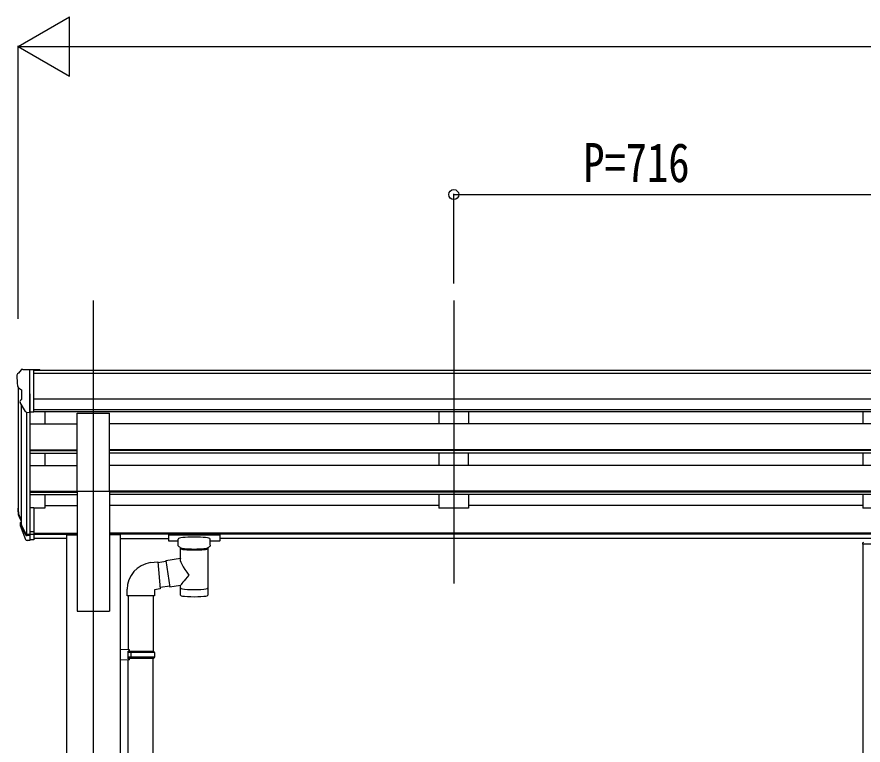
# Model space of a CAD drawing. Units: millimetres, scale not verified. Extents: x -10512 to 10512, y -7425 to 7425.
# Drawn here: x -1925 to -496, y -1811 to -581 of the extents above; entities that cross this region are included whole.
import ezdxf
from ezdxf.enums import TextEntityAlignment as Align

# ---------------------------------------------------------------- set-up
doc = ezdxf.new("R2010")
doc.units = ezdxf.units.MM
doc.header["$LTSCALE"] = 30
for name, color, linetype in [('0-3_YKK_12', 2, 'Continuous'), ('0-4_YKK_13', 4, 'Continuous'), ('0-5_YKK_A1', 4, 'Continuous'), ('0-6_YKK_D', 6, 'Continuous')]:
    doc.layers.add(name, color=color, linetype=linetype)
doc.styles.add('ＭＳ ゴシック', font='')
doc.styles.get('ＭＳ ゴシック').set_extended_font_data('MS Gothic')

msp = doc.modelspace()

# ---------------------------------------------------------------- linework, layer by layer
at = {"layer": '0-3_YKK_12'}
msp.add_line((-1187.35, -1060.15), (-1187.35, -1537.67), dxfattribs=at)
msp.add_lwpolyline([(-1796.35, -1060.15), (-1796.35, -3584.56), (-1796.35, -3984.56), (-1796.35, -4234.56)], dxfattribs=at)
at = {"layer": '0-4_YKK_13'}
for p, q in [((-1925.35, -1185.91), (-1925.35, -1186.54)), ((-1918.44, -1177.11), (-1922.51, -1182.91)), ((-1915.35, -1176.54), (-1917.68, -1176.68)), ((-1915.35, -1176.54), (-1896.85, -1176.54)), ((-1903.35, -1249.52), (-1903.35, -1176.54)), ((-1896.85, -1176.54), (-1886.85, -1176.63)), ((-1896.85, -1248.52), (-1896.85, -1176.54)), ((-1886.85, -1178.14), (-1886.85, -1176.63)), ((-1922.82, -1207.72), (-1917.5, -1210.79)), ((-1917.35, -1211.05), (-1917.35, -1227.33)), ((-1910.97, -1247.71), (-1919.97, -1232.12)), ((-1903.35, -1249.52), (-1908.56, -1249.21)), ((-1896.85, -1248.52), (-1903.35, -1248.52)), ((-1768.85, -1381.99), (-1768.85, -1250.19)), ((-1823.85, -1381.99), (-1768.85, -1381.99)), ((-1903.35, -1410.26), (-1903.35, -1465.04)), ((-1896.85, -1410.26), (-1903.35, -1410.26)), ((-1896.85, -1410.26), (-1896.85, -1464.29)), ((-1922.25, -1424.45), (-1918.38, -1432.4)), ((-1921.65, -1423.07), (-1918.38, -1430.14)), ((-1919.94, -1435.73), (-1919.6, -1440.13)), ((-1919.6, -1440.13), (-1910.79, -1463.68)), ((-1918.98, -1439.57), (-1910.79, -1455.75)), ((-1909.78, -1454.62), (-1917.54, -1439.21)), ((-1903.35, -1455.29), (-1908.48, -1455.29)), ((-1903.35, -1457.1), (-1908.19, -1457.1)), ((-1896.85, -1450.39), (-1903.35, -1450.39)), ((-1896.85, -1455.27), (-1903.35, -1455.27)), ((-1669.35, -1454.84), (-1669.35, -1465.6)), ((-1584.35, -1454.18), (-1667.35, -1454.18)), ((-1584.35, -1456.36), (-1667.35, -1456.36)), ((-1582.35, -1454.84), (-1582.35, -1465.6)), ((-1582.35, -1455.03), (-1582.35, -1456.58)), ((-1903.35, -1465.04), (-1908.19, -1465.04)), ((-1896.85, -1464.29), (-1903.35, -1464.29)), ((-1652.85, -1466.27), (-1667.35, -1466.27)), ((-1652.85, -1473.07), (-1652.85, -1462.8)), ((-1598.85, -1473.07), (-1598.85, -1462.8)), ((-1584.35, -1466.27), (-1598.85, -1466.27)), ((-496.85, -1470.06), (-496.85, -1471.56)), ((-445.85, -1471.56), (-496.85, -1471.56)), ((-1648.75, -1495.15), (-1648.75, -1477.56)), ((-1602.95, -1477.57), (-1602.93, -1557.87)), ((-1673.68, -1500.93), (-1687.02, -1503)), ((-1673.97, -1499.06), (-1648.75, -1495.14)), ((-1673.97, -1499.06), (-1666.95, -1544.31)), ((-1699.71, -1502.62), (-1687.19, -1501.06)), ((-1667.24, -1542.44), (-1683.36, -1544.94)), ((-1648.75, -1541.49), (-1666.95, -1544.31)), ((-1648.77, -1557.87), (-1648.75, -1541.24)), ((-1739.11, -1558.63), (-1739.11, -1547.71)), ((-1693.11, -1558.63), (-1739.11, -1558.63)), ((-1737.15, -1558.63), (-1737.15, -1649.93)), ((-1695.15, -1558.63), (-1695.15, -1652.48)), ((-1735.15, -1649.98), (-1751.15, -1649.51)), ((-1751.15, -1649.51), (-1751.15, -1667.45)), ((-1735.15, -1651.98), (-1737.15, -1651.98)), ((-1694.15, -1652.48), (-1737.15, -1652.48)), ((-1693.15, -1654.48), (-1737.15, -1654.48)), ((-1735.15, -1651.98), (-1735.15, -1649.98)), ((-1732.67, -1654.48), (-1732.24, -1652.48)), ((-1693.15, -1654.48), (-1694.15, -1652.48)), ((-1693.15, -1654.48), (-1693.15, -1662.48)), ((-1735.15, -1666.98), (-1751.15, -1667.45)), ((-1693.15, -1662.48), (-1737.15, -1662.48)), ((-1694.15, -1664.48), (-1737.15, -1664.48)), ((-1737.15, -2509.18), (-1737.15, -1667.04)), ((-1735.15, -1666.98), (-1735.15, -1664.98)), ((-1695.15, -2511.74), (-1695.15, -1664.48)), ((-1693.15, -1662.48), (-1694.15, -1664.48))]:
    msp.add_line(p, q, dxfattribs=at)
for points in [[(-1823.85, -1381.99), (-1823.85, -1250.19), (-1768.85, -1250.19)], [(-1667.35, -1454.18), (-1667.7, -1454.18), (-1668.23, -1454.21), (-1668.68, -1454.26), (-1668.98, -1454.34), (-1669.15, -1454.44), (-1669.27, -1454.57), (-1669.34, -1454.75), (-1669.35, -1454.84)], [(-1582.35, -1454.84), (-1582.39, -1454.65), (-1582.47, -1454.51), (-1582.57, -1454.42), (-1582.67, -1454.36), (-1582.79, -1454.31), (-1583.08, -1454.25), (-1583.57, -1454.2), (-1584.11, -1454.18), (-1584.35, -1454.18)], [(-1667.35, -1466.27), (-1667.7, -1466.26), (-1668.23, -1466.24), (-1668.68, -1466.19), (-1668.98, -1466.11), (-1669.15, -1466.01), (-1669.27, -1465.87), (-1669.34, -1465.69), (-1669.35, -1465.6)], [(-1582.35, -1465.6), (-1582.39, -1465.8), (-1582.47, -1465.94), (-1582.57, -1466.03), (-1582.67, -1466.09), (-1582.79, -1466.14), (-1583.08, -1466.2), (-1583.57, -1466.24), (-1584.11, -1466.26), (-1584.35, -1466.27)], [(-1648.75, -1477.56), (-1648.98, -1477.47), (-1650.34, -1476.73), (-1651.45, -1475.89), (-1652.21, -1475.02), (-1652.67, -1474.12), (-1652.84, -1473.24)], [(-1598.89, -1473.02), (-1598.86, -1473.37), (-1599.11, -1474.33), (-1599.63, -1475.21), (-1600.43, -1476.05), (-1601.55, -1476.85), (-1602.95, -1477.57)], [(-1687.19, -1501.06), (-1683.19, -1546.88), (-1693.11, -1548.63), (-1693.11, -1558.63)], [(-1735.15, -1664.98), (-1737.15, -1664.98), (-1737.15, -1651.98)], [(-1732.67, -1654.48), (-1732.67, -1662.48), (-1732.24, -1664.48)]]:
    msp.add_lwpolyline(points, dxfattribs=at)
for centre, radius, start, end in [((-1922.35, -1185.91), 3, 93, 180), ((-1917.62, -1177.68), 1, 93.5, 145), ((-1723.35, -1186.54), 202, 180, 184.94904), ((-1918.44, -1203.35), 6.18, 185.7035, 224.99897), ((-1917.65, -1211.05), 0.3, 0, 60), ((-1917.38, -1230.62), 3, 94.7167, 210), ((-1917.65, -1227.33), 0.3, 274.7167, 0), ((-1908.37, -1246.21), 3, 210, 266.5), ((-1894.17, -1415.34), 29.53, 186.50806, 197.98144), ((-1892.76, -1413.58), 30.41, 187.1552, 198.19734), ((-495.35, -1470.06), 1.5, 90, 180), ((-1693.2, -1548.06), 45.91, 98.14944, 179.55845)]:
    msp.add_arc(centre, radius, start, end, dxfattribs=at)
for centre, major_axis, ratio, start_param, end_param in [((-1834.7, -1415.77), (-89.06, 1.43), 0.57596, 6.1962358, 6.3678173), ((-1835.49, -1409.09), (87.93, 4.42), 0.541684, 3.0659337, 3.2228513), ((-1918.64, -1435.73), (1.3, 0), 0.90356, 1.3700892, 3.347195), ((-1832.72, -1419.54), (-89.07, 0), 0.90356, 0.2056023, 0.2515348), ((-1833.43, -1415.67), (-88.05, 0), 0.90356, 0.2662965, 0.3003836), ((-1908.19, -1454.39), (-3, 0), 0.90356, 0.5235988, 1.5707963), ((-1908.48, -1453.94), (-1.5, 0), 0.90356, 0.5235988, 1.5707963), ((-1667.35, -1456.58), (-2, 0), 0.109601, 4.712389, 6.2831853), ((-1584.35, -1456.58), (-2, 0), 0.109601, 3.1415927, 4.712389), ((-1908.19, -1462.32), (3, 0), 0.90356, 3.6651914, 4.712389), ((-1625.85, -1462.8), (-27, 0), 0.122176, 3.1415927, 6.2831853), ((-1636.85, -1473.07), (-16, 0), 0.361356, 0, 0.0194874), ((-1625.84, -1478.03), (-22.92, 0.42), 0.07247, 0.0008089, 1.5716053), ((-1625.84, -1479.65), (-22.92, 0.42), 0.07247, 0.0008089, 1.5716053), ((-1625.86, -1478.03), (22.91, 0.42), 0.072511, 4.711586, 6.2823824), ((-1625.86, -1479.65), (22.91, 0.42), 0.072511, 4.711586, 6.2823824), ((-1625.85, -1521.69), (22.81, -26.62), 0.234429, 3.1563334, 4.5976381), ((-1628.4, -1519.04), (-20.32, -22.25), 0.045535, 4.9756507, 6.2441899), ((-1625.85, -1557.87), (-22.92, 0), 0.101955, 6.2829723, 9.4248207), ((-1625.85, -1545.43), (-22.91, 0), 0.122865, 6.2831853, 9.424778)]:
    msp.add_ellipse(centre, major_axis=major_axis, ratio=ratio, start_param=start_param, end_param=end_param, dxfattribs=at)
at = {"layer": '0-5_YKK_A1'}
for p, q in [((954.15, -1178.14), (-1896.85, -1178.14)), ((954.15, -1183.36), (-1896.85, -1183.36)), ((-1923.35, -1207.12), (-1923.35, -1409.9)), ((-1903.35, -1217.64), (-1903.35, -1410.26)), ((954.15, -1226.89), (-1896.85, -1226.89)), ((-1918.38, -1234.89), (-1918.38, -1436.61)), ((-1909.35, -1249.05), (-1909.36, -1455.04)), ((954.15, -1244.74), (-1896.85, -1244.74)), ((954.15, -1247.99), (-1896.85, -1247.99)), ((-1878.35, -1247.99), (-1878.35, -1268.57)), ((-1212.35, -1248.09), (-1212.35, -1268.57)), ((-1162.35, -1248.09), (-1162.35, -1268.57)), ((-496.35, -1248.09), (-496.35, -1268.57)), ((-1903.35, -1268.57), (-1823.85, -1268.57)), ((826.15, -1268.57), (-1768.85, -1268.57)), ((-1162.35, -1268.57), (-1212.35, -1268.57)), ((-446.35, -1268.57), (-496.35, -1268.57)), ((-1903.35, -1311.93), (-1823.85, -1311.93)), ((-1903.35, -1313.43), (-1823.85, -1313.43)), ((826.15, -1311.93), (-1768.85, -1311.93)), ((826.15, -1313.43), (-1768.85, -1313.43)), ((-1903.35, -1317.75), (-1823.85, -1317.75)), ((-1878.35, -1317.75), (-1878.35, -1338.67)), ((826.15, -1317.75), (-1768.85, -1317.75)), ((-1212.35, -1317.75), (-1212.35, -1338.67)), ((-1162.35, -1338.67), (-1162.35, -1317.75)), ((-496.35, -1317.75), (-496.35, -1338.67)), ((-1903.35, -1338.67), (-1823.85, -1338.67)), ((826.15, -1338.67), (-1768.85, -1338.67)), ((-1162.35, -1338.67), (-1212.35, -1338.67)), ((-446.35, -1338.67), (-496.35, -1338.67)), ((-1903.35, -1382.04), (-1823.85, -1382.04)), ((-1903.35, -1383.53), (-1823.85, -1383.53)), ((-1823.85, -1381.99), (-1823.85, -1584.56)), ((-1768.85, -1381.99), (-1768.85, -1584.56)), ((826.15, -1382.04), (-1768.85, -1382.04)), ((826.15, -1383.53), (-1768.85, -1383.53)), ((-1903.35, -1387.85), (-1823.85, -1387.85)), ((-1878.35, -1387.85), (-1878.35, -1410.89)), ((826.15, -1387.85), (-1768.85, -1387.85)), ((-1212.35, -1387.85), (-1212.35, -1410.89)), ((-1162.35, -1387.85), (-1162.35, -1410.89)), ((-496.35, -1387.85), (-496.35, -1410.89)), ((-1878.35, -1410.89), (-1896.85, -1410.89)), ((-1878.35, -1405.95), (-1823.85, -1405.95)), ((-1212.35, -1405.95), (-1768.85, -1405.95)), ((-1162.35, -1410.89), (-1212.35, -1410.89)), ((-496.35, -1405.95), (-1162.35, -1405.95)), ((-446.35, -1410.89), (-496.35, -1410.89)), ((-1896.85, -1452.97), (-1823.85, -1452.97)), ((-1896.85, -1454.36), (-1823.85, -1454.36)), ((-1841.55, -1455.56), (-1823.85, -1455.56)), ((-1841.55, -1455.56), (-1841.55, -4084.56)), ((826.15, -1452.97), (-1768.85, -1452.97)), ((826.15, -1454.36), (-1768.85, -1454.36)), ((-1751.15, -1455.56), (-1768.85, -1455.56)), ((-1751.15, -1455.56), (-1751.15, -4084.56)), ((-1841.55, -1462.05), (-1896.85, -1462.05)), ((-1751.15, -1462.05), (-1669.35, -1462.05)), ((639.65, -1462.05), (-1582.35, -1462.05)), ((-496.35, -1471.56), (-496.35, -3834.56)), ((-1823.85, -1584.56), (-1768.85, -1584.56))]:
    msp.add_line(p, q, dxfattribs=at)
at = {"layer": '0-6_YKK_D'}
for p, q in [((-1923.35, -631.16), (-1836.75, -581.16)), ((-1836.75, -681.16), (-1836.75, -581.16)), ((-1923.35, -1090.74), (-1923.35, -630.16)), ((-1923.35, -631.16), (-1836.75, -681.16)), ((-1923.35, -631.16), (-1750.14, -631.16)), ((-1823.35, -631.16), (880.65, -631.16)), ((-1187.35, -1031.27), (-1187.35, -880.16)), ((-1187.35, -881.16), (-471.35, -881.16))]:
    msp.add_line(p, q, dxfattribs=at)
msp.add_circle((-1187.35, -881.16), 8.5, dxfattribs=at)

# ---------------------------------------------------------------- texts
at = {"layer": '0-6_YKK_D', "style": 'ＭＳ ゴシック', "width": 0.8}
msp.add_text('P=716', height=65.98, dxfattribs=at).set_placement((-968.55, -879.86), align=Align.BOTTOM_LEFT)

doc.saveas('drawing.dxf')
